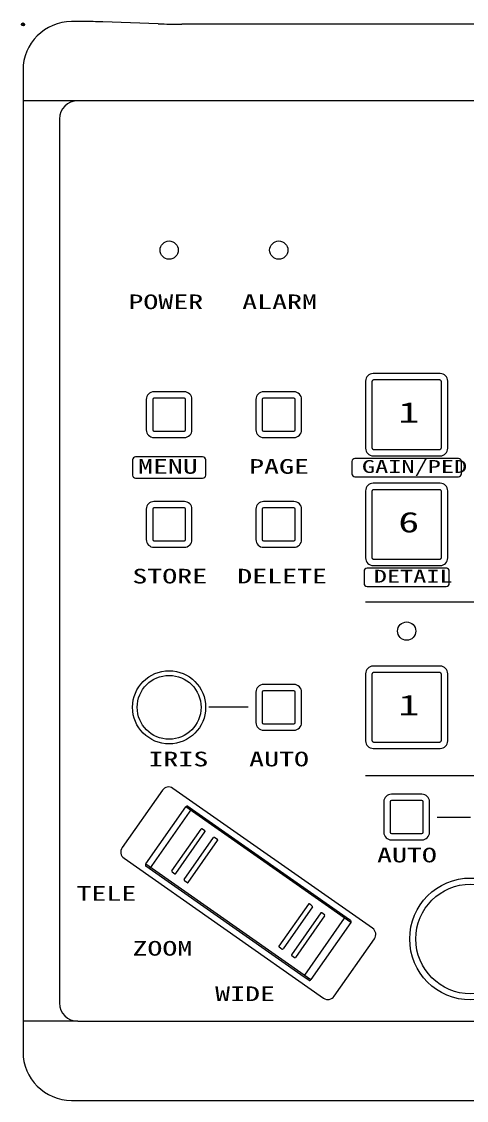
# Model space of a CAD drawing. Units: millimetres, scale not verified. Extents: x -63 to 63, y -56 to 57.
# Drawn here: x -44.69 to -30.08, y -6.23 to 29.17 of the extents above; entities that cross this region are included whole.
import ezdxf
from ezdxf.enums import TextEntityAlignment as Align

# ---------------------------------------------------------------- set-up
doc = ezdxf.new("R2010")
doc.units = ezdxf.units.MM
doc.header["$LTSCALE"] = 0.189787
doc.header["$PDMODE"] = 32
doc.header["$PDSIZE"] = 0.0949
doc.layers.add('0-2_GAIKEI', color=1, linetype='Continuous')
doc.layers.add('0-3_WAKU', color=7, linetype='Continuous')
doc.styles.add('ＭＳ ゴシック', font='')
doc.styles.get('ＭＳ ゴシック').set_extended_font_data('MS Gothic')

msp = doc.modelspace()

# ---------------------------------------------------------------- linework, layer by layer
at = {"layer": '0-2_GAIKEI', "color": 7}
for p, q in [((-42.6571, 29.1675), (-43.0429, 29.1675)), ((-40.2041, 29.0949), (-42.0183, 29.1583)), ((-7.8571, 29.0837), (-39.4287, 29.0837)), ((-44.6394, 27.571), (-44.6394, -4.6291)), ((-43.0429, -6.2256), (-4.2429, -6.2256))]:
    msp.add_line(p, q, dxfattribs=at)
at = {"layer": '0-2_GAIKEI'}
for p, q in [((-2.6464, 26.571), (-44.6394, 26.571)), ((-43.4359, 25.971), (-43.4429, 25.971)), ((-43.4429, 25.971), (-43.4429, -3.0291)), ((-33.3924, 17.371), (-33.3926, 15.171)), ((-33.1829, 17.3499), (-33.1829, 15.192)), ((-30.9424, 17.6208), (-33.1424, 17.621)), ((-30.9639, 17.411), (-33.1219, 17.411)), ((-30.9029, 15.192), (-30.9029, 17.3499)), ((-30.6926, 15.1707), (-30.6924, 17.3708)), ((-39.3419, 17.0212), (-40.3419, 17.0213)), ((-35.7425, 17.0212), (-36.7425, 17.0213)), ((-40.5919, 16.7713), (-40.592, 15.7713)), ((-40.3824, 16.771), (-40.3824, 15.771)), ((-39.3424, 16.811), (-40.3424, 16.811)), ((-39.3024, 15.771), (-39.3024, 16.771)), ((-39.092, 15.7712), (-39.0919, 16.7712)), ((-36.9925, 16.7713), (-36.9926, 15.7713)), ((-36.7829, 16.771), (-36.7829, 15.771)), ((-35.7429, 16.811), (-36.7429, 16.811)), ((-35.7029, 15.771), (-35.7029, 16.771)), ((-35.4926, 15.7712), (-35.4925, 16.7712)), ((-40.3424, 15.731), (-39.3424, 15.731)), ((-36.7429, 15.731), (-35.7429, 15.731)), ((-40.342, 15.5213), (-39.342, 15.5212)), ((-36.7426, 15.5213), (-35.7426, 15.5212)), ((-38.7417, 14.8874), (-40.9417, 14.8874)), ((-33.1426, 14.921), (-30.9426, 14.9208)), ((-33.1219, 15.131), (-30.9639, 15.131)), ((-41.0417, 14.7874), (-41.0417, 14.2874)), ((-38.6417, 14.2874), (-38.6417, 14.7874)), ((-33.8429, 14.7348), (-33.8429, 14.3348)), ((-30.3429, 14.8348), (-33.7429, 14.8348)), ((-30.2429, 14.3348), (-30.2429, 14.7348)), ((-40.9417, 14.1874), (-38.7417, 14.1874)), ((-33.7429, 14.2348), (-30.3429, 14.2348)), ((-33.1463, 13.8077), (-33.1577, 13.803)), ((-33.1342, 13.8102), (-33.1463, 13.8077)), ((-30.9424, 14.0208), (-33.1424, 14.021)), ((-33.1219, 13.811), (-33.1342, 13.8102)), ((-30.9639, 13.811), (-33.1219, 13.811)), ((-30.9516, 13.8102), (-30.9639, 13.811)), ((-30.9395, 13.8078), (-30.9516, 13.8102)), ((-30.9281, 13.803), (-30.9395, 13.8078)), ((-33.3924, 13.771), (-33.3926, 11.571)), ((-33.1822, 13.7623), (-33.1829, 13.7499)), ((-33.1829, 13.7499), (-33.1829, 11.592)), ((-33.1797, 13.7743), (-33.1822, 13.7623)), ((-33.1749, 13.7858), (-33.1797, 13.7743)), ((-33.1676, 13.7957), (-33.1749, 13.7858)), ((-33.1577, 13.803), (-33.1676, 13.7957)), ((-30.9182, 13.7956), (-30.9281, 13.803)), ((-30.9108, 13.7858), (-30.9182, 13.7956)), ((-30.9061, 13.7744), (-30.9108, 13.7858)), ((-30.9036, 13.7623), (-30.9061, 13.7744)), ((-30.9029, 13.7499), (-30.9036, 13.7623)), ((-30.9029, 11.592), (-30.9029, 13.7499)), ((-30.6926, 11.5707), (-30.6924, 13.7707)), ((-40.5919, 13.1713), (-40.592, 12.1713)), ((-40.3824, 13.171), (-40.3824, 12.171)), ((-39.3424, 13.211), (-40.3424, 13.211)), ((-39.3419, 13.4212), (-40.3419, 13.4213)), ((-39.3024, 12.171), (-39.3024, 13.171)), ((-39.092, 12.1712), (-39.0919, 13.1712)), ((-36.9925, 13.1713), (-36.9926, 12.1713)), ((-36.7829, 13.171), (-36.7829, 12.171)), ((-35.7429, 13.211), (-36.7429, 13.211)), ((-35.7425, 13.4212), (-36.7425, 13.4213)), ((-35.7029, 12.171), (-35.7029, 13.171)), ((-35.4926, 12.1712), (-35.4925, 13.1712)), ((-40.3424, 12.131), (-39.3424, 12.131)), ((-36.7429, 12.131), (-35.7429, 12.131)), ((-40.342, 11.9213), (-39.342, 11.9212)), ((-36.7426, 11.9213), (-35.7426, 11.9212)), ((-33.1829, 11.592), (-33.1822, 11.5796)), ((-33.1822, 11.5796), (-33.1797, 11.5675)), ((-33.1797, 11.5675), (-33.175, 11.5561)), ((-33.175, 11.5561), (-33.1676, 11.5463)), ((-33.1676, 11.5463), (-33.1577, 11.5389)), ((-33.1577, 11.5389), (-33.1463, 11.5342)), ((-33.1463, 11.5342), (-33.1342, 11.5317)), ((-33.1342, 11.5317), (-33.1219, 11.531)), ((-33.1219, 11.531), (-30.9639, 11.531)), ((-30.9639, 11.531), (-30.9516, 11.5317)), ((-30.9516, 11.5317), (-30.9395, 11.5342)), ((-30.9395, 11.5342), (-30.9281, 11.5389)), ((-30.9281, 11.5389), (-30.9182, 11.5462)), ((-30.9182, 11.5462), (-30.9109, 11.5561)), ((-30.9109, 11.5561), (-30.9061, 11.5676)), ((-30.9061, 11.5676), (-30.9036, 11.5797)), ((-30.9036, 11.5797), (-30.9029, 11.592)), ((-33.4429, 11.1348), (-33.4429, 10.7348)), ((-30.7278, 11.2348), (-33.3429, 11.2348)), ((-33.1426, 11.321), (-30.9426, 11.3208)), ((-30.6429, 10.7348), (-30.6429, 11.1348)), ((-33.3429, 10.6348), (-30.7429, 10.6348)), ((-28.4179, 10.1206), (-33.3922, 10.1206)), ((-30.9424, 8.0208), (-33.1424, 8.021)), ((-30.9639, 7.811), (-33.1219, 7.811)), ((-33.3924, 7.771), (-33.3926, 5.571)), ((-33.1829, 7.7499), (-33.1829, 5.592)), ((-30.9029, 5.592), (-30.9029, 7.7499)), ((-30.6926, 5.5707), (-30.6924, 7.7707)), ((-36.9925, 7.1713), (-36.9926, 6.1713)), ((-36.7829, 7.171), (-36.7829, 6.171)), ((-35.7429, 7.211), (-36.7429, 7.211)), ((-35.7425, 7.4212), (-36.7425, 7.4213)), ((-35.7029, 6.171), (-35.7029, 7.171)), ((-35.4926, 6.1712), (-35.4925, 7.1712)), ((-37.2429, 6.671), (-38.5429, 6.671)), ((-36.7429, 6.131), (-35.7429, 6.131)), ((-36.7426, 5.9213), (-35.7426, 5.9212)), ((-33.1426, 5.321), (-30.9426, 5.3208)), ((-33.1219, 5.531), (-30.9639, 5.531)), ((-29.2929, 4.4206), (-33.3927, 4.4206)), ((-40.0646, 3.9513), (-41.384, 2.0674)), ((-33.1636, -0.5765), (-39.7164, 4.0127)), ((-32.7928, 3.5709), (-32.7929, 2.5709)), ((-32.5829, 3.571), (-32.5829, 2.571)), ((-31.5429, 3.611), (-32.5429, 3.611)), ((-31.5428, 3.8208), (-32.5428, 3.8209)), ((-31.5029, 2.571), (-31.5029, 3.571)), ((-31.2929, 2.5708), (-31.2928, 3.5708)), ((-40.606, 1.5342), (-39.2983, 3.4018)), ((-40.4771, 1.3706), (-39.1005, 3.3366)), ((-33.8798, -0.3923), (-39.2983, 3.4018)), ((-39.2252, 3.4239), (-39.0798, 3.3221)), ((-39.0798, 3.3221), (-34.0295, -0.2142)), ((-31.0429, 3.071), (-29.9429, 3.071)), ((-39.7501, 1.3064), (-38.7915, 2.6754)), ((-39.6258, 1.2174), (-38.6653, 2.5891)), ((-32.5429, 2.531), (-31.5429, 2.531)), ((-39.3475, 1.0184), (-38.3832, 2.3956)), ((-39.2151, 0.924), (-38.2492, 2.3035)), ((-32.5429, 2.3209), (-31.5429, 2.3208)), ((-41.3226, 1.7192), (-34.7698, -2.87)), ((-40.606, 1.5342), (-35.1875, -2.2599)), ((-35.406, -2.1802), (-40.6018, 1.4579)), ((-35.2707, 0.2179), (-36.2366, -1.1615)), ((-35.1383, 0.1235), (-36.1026, -1.2537)), ((-34.86, -0.0754), (-35.8205, -1.4472)), ((-34.7357, -0.1645), (-35.6943, -1.5335)), ((-35.3904, -2.1179), (-34.0827, -0.2502)), ((-34.0295, -0.2142), (-33.8841, -0.316)), ((-33.8798, -0.3923), (-35.1875, -2.2599)), ((-34.4216, -2.8087), (-33.1022, -0.9247)), ((-35.2606, -2.282), (-35.406, -2.1802)), ((-42.8429, -3.6291), (-44.6394, -3.6291)), ((-42.8429, -3.6291), (-4.4429, -3.6291))]:
    msp.add_line(p, q, dxfattribs=at)
for points in [[(-33.1219, 17.411), (-33.1342, 17.4102), (-33.1463, 17.4077), (-33.1577, 17.403), (-33.1676, 17.3957), (-33.1749, 17.3858), (-33.1797, 17.3743), (-33.1822, 17.3623), (-33.1829, 17.3499)], [(-30.9029, 17.3499), (-30.9036, 17.3623), (-30.9061, 17.3744), (-30.9108, 17.3858), (-30.9182, 17.3956), (-30.9281, 17.403), (-30.9395, 17.4078), (-30.9516, 17.4102), (-30.9639, 17.411)], [(-33.1829, 15.192), (-33.1822, 15.1796), (-33.1797, 15.1676), (-33.175, 15.1562), (-33.1676, 15.1463), (-33.1577, 15.1389), (-33.1463, 15.1342), (-33.1342, 15.1317), (-33.1219, 15.131)], [(-30.9639, 15.131), (-30.9516, 15.1317), (-30.9395, 15.1342), (-30.9281, 15.1389), (-30.9182, 15.1462), (-30.9109, 15.1561), (-30.9061, 15.1676), (-30.9036, 15.1797), (-30.9029, 15.192)], [(-33.1219, 7.811), (-33.1342, 7.8102), (-33.1463, 7.8077), (-33.1577, 7.803), (-33.1676, 7.7957), (-33.1749, 7.7858), (-33.1797, 7.7743), (-33.1822, 7.7623), (-33.1829, 7.7499)], [(-30.9029, 7.7499), (-30.9036, 7.7623), (-30.9061, 7.7744), (-30.9108, 7.7858), (-30.9182, 7.7956), (-30.9281, 7.803), (-30.9395, 7.8077), (-30.9516, 7.8102), (-30.9639, 7.811)], [(-33.1829, 5.592), (-33.1822, 5.5796), (-33.1797, 5.5675), (-33.175, 5.5561), (-33.1676, 5.5463), (-33.1577, 5.5389), (-33.1463, 5.5342), (-33.1342, 5.5317), (-33.1219, 5.531)], [(-30.9639, 5.531), (-30.9516, 5.5317), (-30.9395, 5.5342), (-30.9281, 5.5389), (-30.9182, 5.5462), (-30.9109, 5.5561), (-30.9061, 5.5676), (-30.9036, 5.5796), (-30.9029, 5.592)], [(-39.2252, 3.4239), (-39.2418, 3.4304), (-39.2626, 3.4286), (-39.2829, 3.418), (-39.2983, 3.4018)], [(-38.6705, 2.6169), (-38.7172, 2.6488), (-38.7637, 2.6806)], [(-38.2543, 2.3312), (-38.3049, 2.366), (-38.3554, 2.4007)], [(-40.606, 1.5342), (-40.616, 1.5142), (-40.619, 1.4915), (-40.6136, 1.4713), (-40.6018, 1.4579)], [(-39.7455, 1.2785), (-39.6997, 1.2457), (-39.6537, 1.2127)], [(-39.3428, 0.9905), (-39.2929, 0.9549), (-39.243, 0.9193)], [(-35.143, 0.1514), (-35.1929, 0.187), (-35.2428, 0.2226)], [(-34.7403, -0.1366), (-34.7862, -0.1038), (-34.8321, -0.0708)], [(-33.8798, -0.3923), (-33.8698, -0.3723), (-33.8668, -0.3496), (-33.8722, -0.3294), (-33.8841, -0.316)], [(-36.2315, -1.1893), (-36.1809, -1.2241), (-36.1304, -1.2588)], [(-35.8153, -1.475), (-35.7686, -1.5069), (-35.7221, -1.5387)], [(-35.2606, -2.282), (-35.244, -2.2885), (-35.2232, -2.2867), (-35.2029, -2.2761), (-35.1875, -2.2599)]]:
    msp.add_lwpolyline(points, dxfattribs=at)
for centre, radius in [((-39.8416, 21.6694), 0.3), ((-36.2416, 21.6694), 0.3), ((-32.0424, 9.171), 0.3), ((-39.8429, 6.671), 1.2), ((-39.8429, 6.671), 1.0484), ((-29.9429, -0.929), 2), ((-29.9429, -0.929), 1.7988)]:
    msp.add_circle(centre, radius, dxfattribs=at)
at = {"layer": '0-2_GAIKEI', "color": 7}
for centre, radius, start, end in [((-43.0429, 27.571), 1.5965, 90, 180), ((-42.6202, 9.6317), 19.5358, 88.23437, 90.10822), ((-39.4735, 52.7959), 23.7122, 268.23437, 270.10822), ((-43.0429, -4.6291), 1.5965, 180, 270)]:
    msp.add_arc(centre, radius, start, end, dxfattribs=at)
at = {"layer": '0-2_GAIKEI'}
for centre, radius, start, end in [((-42.8429, 25.971), 0.6, 90, 180), ((-33.1424, 17.371), 0.25, 89.99478, 179.99478), ((-30.9424, 17.3708), 0.25, 359.99478, 89.99478), ((-40.3419, 16.7713), 0.25, 89.99478, 179.99478), ((-39.3419, 16.7712), 0.25, 359.99478, 89.99478), ((-36.7425, 16.7713), 0.25, 89.99478, 179.99478), ((-35.7425, 16.7712), 0.25, 359.99478, 89.99478), ((-40.3424, 16.771), 0.04, 90, 180), ((-39.3424, 16.771), 0.04, 0, 90), ((-36.7429, 16.771), 0.04, 90, 180), ((-35.7429, 16.771), 0.04, 0, 90), ((-40.342, 15.7713), 0.25, 179.99478, 269.99478), ((-40.3424, 15.771), 0.04, 180, 270), ((-39.3424, 15.771), 0.04, 270, 0), ((-39.342, 15.7712), 0.25, 269.99478, 359.99478), ((-36.7426, 15.7713), 0.25, 179.99478, 269.99478), ((-36.7429, 15.771), 0.04, 180, 270), ((-35.7429, 15.771), 0.04, 270, 0), ((-35.7426, 15.7712), 0.25, 269.99478, 359.99478), ((-40.9417, 14.7874), 0.1, 90, 180), ((-38.7417, 14.7874), 0.1, 0, 90), ((-33.1426, 15.171), 0.25, 179.99478, 269.99478), ((-30.9426, 15.1708), 0.25, 269.99478, 359.99478), ((-33.7429, 14.7348), 0.1, 90, 180), ((-30.3429, 14.7348), 0.1, 0, 90), ((-40.9417, 14.2874), 0.1, 180, 270), ((-38.7417, 14.2874), 0.1, 270, 0), ((-33.7429, 14.3348), 0.1, 180, 270), ((-30.3429, 14.3348), 0.1, 270, 0), ((-33.1424, 13.771), 0.25, 89.99478, 179.99478), ((-30.9424, 13.7708), 0.25, 359.99478, 89.99478), ((-40.3419, 13.1713), 0.25, 89.99478, 179.99478), ((-40.3424, 13.171), 0.04, 90, 180), ((-39.3424, 13.171), 0.04, 0, 90), ((-39.3419, 13.1712), 0.25, 359.99478, 89.99478), ((-36.7425, 13.1713), 0.25, 89.99478, 179.99478), ((-36.7429, 13.171), 0.04, 90, 180), ((-35.7429, 13.171), 0.04, 0, 90), ((-35.7425, 13.1712), 0.25, 359.99478, 89.99478), ((-40.342, 12.1713), 0.25, 179.99478, 269.99478), ((-40.3424, 12.171), 0.04, 180, 270), ((-39.3424, 12.171), 0.04, 270, 0), ((-39.342, 12.1712), 0.25, 269.99478, 359.99478), ((-36.7426, 12.1713), 0.25, 179.99478, 269.99478), ((-36.7429, 12.171), 0.04, 180, 270), ((-35.7429, 12.171), 0.04, 270, 0), ((-35.7426, 12.1712), 0.25, 269.99478, 359.99478), ((-33.1426, 11.571), 0.25, 179.99478, 269.99478), ((-30.9426, 11.5708), 0.25, 269.99478, 359.99478), ((-33.3429, 11.1348), 0.1, 90, 180), ((-30.7429, 11.1348), 0.1, 0, 90), ((-33.3429, 10.7348), 0.1, 180, 270), ((-30.7429, 10.7348), 0.1, 270, 0), ((-33.1424, 7.771), 0.25, 89.99478, 179.99478), ((-30.9424, 7.7708), 0.25, 359.99478, 89.99478), ((-36.7425, 7.1713), 0.25, 89.99478, 179.99478), ((-36.7429, 7.171), 0.04, 90, 180), ((-35.7429, 7.171), 0.04, 0, 90), ((-35.7425, 7.1712), 0.25, 359.99478, 89.99478), ((-36.7426, 6.1713), 0.25, 179.99478, 269.99478), ((-36.7429, 6.171), 0.04, 180, 270), ((-35.7429, 6.171), 0.04, 270, 0), ((-35.7426, 6.1712), 0.25, 269.99478, 359.99478), ((-33.1426, 5.571), 0.25, 179.99478, 269.99478), ((-30.9426, 5.5708), 0.25, 269.99478, 359.99478), ((-39.8598, 3.8079), 0.25, 54.99477, 144.99477), ((-32.5428, 3.5709), 0.25, 89.99478, 179.99478), ((-32.5429, 3.571), 0.04, 90, 180), ((-31.5429, 3.571), 0.04, 0, 90), ((-31.5428, 3.5708), 0.25, 359.99478, 89.99478), ((-38.775, 2.6639), 0.0201, 56.08262, 145.19934), ((-38.6816, 2.6004), 0.0198, 325.19138, 56.04165), ((-32.5429, 2.5709), 0.25, 179.99478, 269.99478), ((-32.5429, 2.571), 0.04, 180, 270), ((-31.5429, 2.571), 0.04, 270, 0), ((-31.5429, 2.5708), 0.25, 269.99478, 359.99478), ((-38.3667, 2.3841), 0.0201, 55.84832, 145.15983), ((-38.2655, 2.3148), 0.0199, 325.14209, 55.80495), ((-41.1792, 1.924), 0.25, 144.99477, 234.99477), ((-39.7336, 1.2948), 0.0201, 144.7786, 233.93953), ((-39.642, 1.2288), 0.0198, 233.94299, 324.82406), ((-39.3311, 1.0068), 0.0201, 144.82256, 234.16936), ((-39.2313, 0.9354), 0.0199, 234.18226, 324.87077), ((-35.2545, 0.2065), 0.0199, 54.18226, 144.87077), ((-35.1548, 0.1351), 0.0201, 324.82256, 54.16936), ((-34.8438, -0.0869), 0.0198, 53.94299, 144.82406), ((-34.7522, -0.1529), 0.0201, 324.7786, 53.93953), ((-33.307, -0.7813), 0.25, 324.99477, 54.99477), ((-36.2203, -1.1729), 0.0199, 145.14209, 235.80495), ((-36.1191, -1.2422), 0.0201, 235.84832, 325.15983), ((-35.8042, -1.4585), 0.0198, 145.19138, 236.04165), ((-35.7108, -1.522), 0.0201, 236.08262, 325.19934), ((-34.6264, -2.6652), 0.25, 234.99477, 324.99477), ((-42.8429, -3.0291), 0.6, 180, 270)]:
    msp.add_arc(centre, radius, start, end, dxfattribs=at)
at = {"layer": '0-3_WAKU'}
msp.add_point((-44.6394, 29.076), dxfattribs=at)

# ---------------------------------------------------------------- texts
at = {"layer": '0-2_GAIKEI', "style": 'ＭＳ ゴシック', "width": 1.5}
for s, height, p in [('POWER', 0.4814, (-41.1799, 19.589)), ('ALARM', 0.4814, (-37.444, 19.589)), ('1', 0.6734, (-32.3168, 15.8063)), ('MENU', 0.4814, (-40.8647, 14.1889)), ('PAGE', 0.4814, (-37.2157, 14.1889)), ('GAIN/PED', 0.423, (-33.5112, 14.233)), ('6', 0.6734, (-32.3168, 12.2063)), ('STORE', 0.4814, (-41.0494, 10.5889)), ('DELETE', 0.4814, (-37.607, 10.5889)), ('DETAIL', 0.423, (-33.1238, 10.633)), ('1', 0.6734, (-32.3168, 6.2063)), ('IRIS', 0.4814, (-40.5223, 4.5889)), ('AUTO', 0.4814, (-37.2157, 4.5889)), ('AUTO', 0.4814, (-33.0157, 1.4389)), ('TELE', 0.4814, (-42.8834, 0.1789)), ('ZOOM', 0.4814, (-41.0464, -1.6211)), ('WIDE', 0.4814, (-38.3323, -3.1111))]:
    msp.add_text(s, height=height, dxfattribs=at).set_placement(p, align=Align.BOTTOM_LEFT)

doc.saveas('drawing.dxf')
